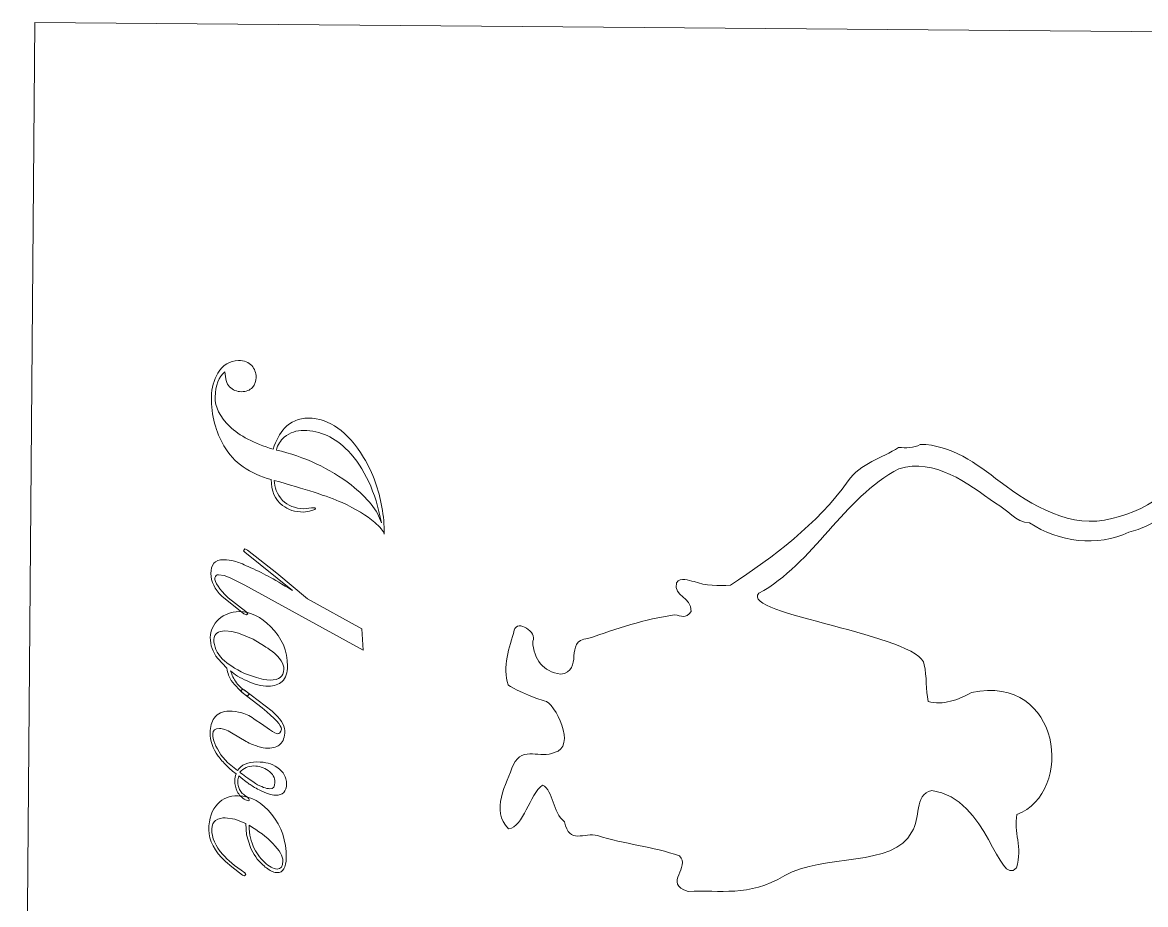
# Model space of a CAD drawing. Header units: millimetres. Extents: x -119 to 3616, y -1141 to -7.
# Drawn here: x 1102.7 to 1163, y -497.6 to -450.2 of the extents above; entities that cross this region are included whole.
import ezdxf

# ---------------------------------------------------------------- set-up
doc = ezdxf.new("R2010")
doc.units = ezdxf.units.MM
doc.header["$MEASUREMENT"] = 0
doc.layers.add('Layer 1', color=7, linetype='Continuous')

msp = doc.modelspace()

# ---------------------------------------------------------------- linework, layer by layer
at = {"layer": 'Layer 1', "color": 250, "lineweight": 20}
msp.add_open_spline([(1223.3566, -451.2063), (1223.3566, -451.2063), (1222.6943, -531.2036), (1222.6943, -531.2036), (1222.6943, -531.2036), (1222.6943, -531.2036), (1102.6985, -530.2102), (1102.6985, -530.2102), (1102.6985, -530.2102), (1102.6985, -530.2102), (1103.3607, -450.2129), (1103.3607, -450.2129), (1103.3607, -450.2129), (1103.3607, -450.2129), (1223.3566, -451.2063), (1223.3566, -451.2063)], degree=3, knots=[0, 0, 0, 0, 0.2, 0.2, 0.2, 0.2, 0.4, 0.4, 0.4, 0.4, 0.6, 0.6, 0.6, 0.6, 1, 1, 1, 1], dxfattribs=at)
at = {"layer": 'Layer 1', "color": 240, "lineweight": 9}
for points, knots in [([(1215.8055, -467.2074), (1215.2858, -469.0406), (1213.9026, -470.3626), (1212.6269, -471.6348), (1212.6269, -471.6348), (1212.4542, -472.2018), (1215.6597, -473.7149), (1216.4448, -474.8287), (1216.4448, -474.8287), (1221.1613, -479.1228), (1215.6318, -489.7447), (1205.7929, -489.1679), (1205.7929, -489.1679), (1196.8836, -487.7565), (1192.2029, -481.0712), (1186.7963, -474.471), (1186.7963, -474.471), (1185.5225, -474.2807), (1184.2438, -474.7791), (1182.966, -474.522), (1182.966, -474.522), (1181.6605, -474.5766), (1180.8431, -473.1697), (1179.6188, -472.8892), (1179.6188, -472.8892), (1176.2201, -471.3645), (1172.1509, -470.9693), (1168.7604, -472.7313), (1168.7604, -472.7313), (1166.3972, -474.0689), (1164.8558, -476.9741), (1162.1268, -477.5977), (1162.1268, -477.5977), (1160.4382, -478.3868), (1158.3582, -478.1466), (1156.803, -477.0933), (1156.803, -477.0933), (1156.0288, -477.1), (1155.6142, -476.3543), (1154.9593, -476.0398), (1154.9593, -476.0398), (1153.443, -474.9672), (1151.7138, -473.5964), (1149.7752, -474.1942), (1149.7752, -474.1942), (1146.7884, -475.7461), (1145.1949, -479.2855), (1142.2512, -480.8819), (1142.2512, -480.8819), (1141.2034, -481.9941), (1150.8953, -483.1126), (1151.1444, -484.7164), (1151.1444, -484.7164), (1151.2672, -485.3651), (1151.2428, -486.0406), (1151.3435, -486.6971), (1151.3435, -486.6971), (1152.1388, -486.9072), (1152.9702, -486.6151), (1153.6832, -486.207), (1153.6832, -486.207), (1158.5208, -485.2129), (1159.2228, -491.5762), (1156.1182, -492.7737), (1156.1182, -492.7737), (1155.9211, -493.7071), (1156.4335, -494.4952), (1156.1045, -495.637), (1156.1045, -495.637), (1155.0771, -496.6789), (1154.6154, -491.9116), (1151.5437, -491.4722), (1151.5437, -491.4722), (1150.5591, -491.7043), (1150.9756, -493.0037), (1150.474, -493.6977), (1150.474, -493.6977), (1149.543, -495.6185), (1145.6699, -494.8687), (1143.6544, -496.0467), (1143.6544, -496.0467), (1141.639, -497.2246), (1140.2079, -496.8019), (1138.4572, -496.894), (1138.4572, -496.894), (1137.0759, -496.4867), (1138.6367, -495.5625), (1137.9932, -494.9931), (1137.9932, -494.9931), (1136.5695, -494.4841), (1135.0273, -494.3551), (1133.5805, -493.9004), (1133.5805, -493.9004), (1132.919, -493.6832), (1132.0406, -494.4217), (1131.8227, -493.1549), (1131.8227, -493.1549), (1131.1548, -492.6653), (1131.245, -491.4817), (1130.6302, -491.182), (1130.6302, -491.182), (1129.9303, -491.695), (1129.6276, -493.4332), (1128.8162, -493.5266), (1128.8162, -493.5266), (1127.8183, -492.5733), (1128.6925, -491.1105), (1129.0671, -490.0839), (1129.0671, -490.0839), (1129.5931, -489.0431), (1130.5367, -489.8131), (1131.2692, -489.4318), (1131.2692, -489.4318), (1132.5044, -489.1798), (1131.3068, -486.7166), (1130.7313, -486.659), (1130.7313, -486.659), (1129.4329, -486.2607), (1128.8047, -485.817), (1128.7946, -485.8065), (1128.7946, -485.8065), (1128.4576, -484.8473), (1128.8595, -483.7654), (1129.1197, -482.8647), (1129.1197, -482.8647), (1129.2545, -482.2634), (1130.4036, -482.9657), (1130.1057, -483.456), (1130.1057, -483.456), (1130.17, -484.467), (1130.6678, -485.0829), (1131.6017, -485.2302), (1131.6017, -485.2302), (1132.9004, -485.0602), (1131.7402, -483.4186), (1133.0739, -483.3132), (1133.0739, -483.3132), (1134.6319, -482.7761), (1136.1137, -482.2656), (1137.7303, -482.0421), (1137.7303, -482.0421), (1138.0997, -482.0763), (1138.3197, -482.285), (1138.6133, -481.8574), (1138.6133, -481.8574), (1138.636, -481.046), (1137.6568, -481.0903), (1137.8289, -480.3203), (1137.8289, -480.3203), (1138.0567, -479.9644), (1138.4662, -480.2104), (1138.7769, -480.251), (1138.7769, -480.251), (1139.4042, -480.4836), (1140.0781, -480.4748), (1140.7331, -480.447), (1140.7331, -480.447), (1143.0635, -478.8971), (1145.3732, -477.2029), (1147.0502, -474.8441), (1147.0502, -474.8441), (1147.7238, -473.8869), (1148.8537, -473.6322), (1149.7661, -473.0456), (1149.7661, -473.0456), (1150.1638, -473.0669), (1150.5643, -473.0886), (1150.9265, -472.8838), (1150.9265, -472.8838), (1152.5694, -472.8851), (1153.9477, -473.9149), (1155.2147, -474.8898), (1155.2147, -474.8898), (1156.9234, -476.178), (1159.047, -477.4596), (1161.224, -476.8555), (1161.224, -476.8555), (1163.413, -476.4218), (1165.0921, -474.754), (1166.5862, -473.0959), (1166.5862, -473.0959), (1167.9903, -471.5867), (1169.9615, -471.1149), (1171.8129, -470.577), (1171.8129, -470.577), (1174.4563, -470.0632), (1177.1561, -470.6663), (1179.6088, -471.7359), (1179.6088, -471.7359), (1180.4831, -471.8337), (1181.0817, -472.589), (1181.8561, -472.9622), (1181.8561, -472.9622), (1183.0698, -473.742), (1184.613, -473.598), (1185.9279, -473.2309), (1185.9279, -473.2309), (1186.7518, -472.7925), (1187.2477, -472.2097), (1188.2069, -471.8751), (1188.2069, -471.8751), (1197.329, -468.722), (1197.6051, -463.5797), (1203.9597, -458.7211), (1203.9597, -458.7211), (1209.5161, -453.8476), (1218.2194, -456.9261), (1215.8055, -467.2074)], [0, 0, 0, 0, 0.0188679, 0.0188679, 0.0188679, 0.0188679, 0.0377358, 0.0377358, 0.0377358, 0.0377358, 0.0566038, 0.0566038, 0.0566038, 0.0566038, 0.0754717, 0.0754717, 0.0754717, 0.0754717, 0.0943396, 0.0943396, 0.0943396, 0.0943396, 0.1132075, 0.1132075, 0.1132075, 0.1132075, 0.1320755, 0.1320755, 0.1320755, 0.1320755, 0.1509434, 0.1509434, 0.1509434, 0.1509434, 0.1698113, 0.1698113, 0.1698113, 0.1698113, 0.1886792, 0.1886792, 0.1886792, 0.1886792, 0.2075472, 0.2075472, 0.2075472, 0.2075472, 0.2264151, 0.2264151, 0.2264151, 0.2264151, 0.245283, 0.245283, 0.245283, 0.245283, 0.2641509, 0.2641509, 0.2641509, 0.2641509, 0.2830189, 0.2830189, 0.2830189, 0.2830189, 0.3018868, 0.3018868, 0.3018868, 0.3018868, 0.3207547, 0.3207547, 0.3207547, 0.3207547, 0.3396226, 0.3396226, 0.3396226, 0.3396226, 0.3584906, 0.3584906, 0.3584906, 0.3584906, 0.3773585, 0.3773585, 0.3773585, 0.3773585, 0.3962264, 0.3962264, 0.3962264, 0.3962264, 0.4150943, 0.4150943, 0.4150943, 0.4150943, 0.4339623, 0.4339623, 0.4339623, 0.4339623, 0.4528302, 0.4528302, 0.4528302, 0.4528302, 0.4716981, 0.4716981, 0.4716981, 0.4716981, 0.490566, 0.490566, 0.490566, 0.490566, 0.509434, 0.509434, 0.509434, 0.509434, 0.5283019, 0.5283019, 0.5283019, 0.5283019, 0.5471698, 0.5471698, 0.5471698, 0.5471698, 0.5660377, 0.5660377, 0.5660377, 0.5660377, 0.5849057, 0.5849057, 0.5849057, 0.5849057, 0.6037736, 0.6037736, 0.6037736, 0.6037736, 0.6226415, 0.6226415, 0.6226415, 0.6226415, 0.6415094, 0.6415094, 0.6415094, 0.6415094, 0.6603774, 0.6603774, 0.6603774, 0.6603774, 0.6792453, 0.6792453, 0.6792453, 0.6792453, 0.6981132, 0.6981132, 0.6981132, 0.6981132, 0.7169811, 0.7169811, 0.7169811, 0.7169811, 0.7358491, 0.7358491, 0.7358491, 0.7358491, 0.754717, 0.754717, 0.754717, 0.754717, 0.7735849, 0.7735849, 0.7735849, 0.7735849, 0.7924528, 0.7924528, 0.7924528, 0.7924528, 0.8113208, 0.8113208, 0.8113208, 0.8113208, 0.8301887, 0.8301887, 0.8301887, 0.8301887, 0.8490566, 0.8490566, 0.8490566, 0.8490566, 0.8679245, 0.8679245, 0.8679245, 0.8679245, 0.8867925, 0.8867925, 0.8867925, 0.8867925, 0.9056604, 0.9056604, 0.9056604, 0.9056604, 0.9245283, 0.9245283, 0.9245283, 0.9245283, 0.9433962, 0.9433962, 0.9433962, 0.9433962, 0.9622642, 0.9622642, 0.9622642, 0.9622642, 1, 1, 1, 1]), ([(1115.257, -469.2825), (1115.2554, -469.4798), (1115.1872, -469.6582), (1115.0502, -469.8228), (1115.0502, -469.8228), (1114.9156, -469.9744), (1114.7175, -470.0516), (1114.456, -470.0495), (1114.456, -470.0495), (1114.2117, -470.0474), (1114.0002, -469.9562), (1113.8215, -469.781), (1113.8215, -469.781), (1113.6698, -469.614), (1113.5881, -469.3475), (1113.5763, -468.9817), (1113.5763, -468.9817), (1113.2408, -469.2578), (1113.0644, -469.709), (1113.0444, -470.3379), (1113.0444, -470.3379), (1113.0399, -470.8799), (1113.3022, -471.4031), (1113.8309, -471.9128), (1113.8309, -471.9128), (1114.3573, -472.4223), (1115.1362, -472.8315), (1116.1653, -473.14), (1116.1653, -473.14), (1116.3148, -472.6649), (1116.5179, -472.2902), (1116.7743, -472.0134), (1116.7743, -472.0134), (1117.1104, -471.6609), (1117.5389, -471.4777), (1118.0597, -471.4662), (1118.0597, -471.4662), (1119.1776, -471.4755), (1120.1663, -472.1784), (1121.0258, -473.5776), (1121.0258, -473.5776), (1121.279, -474.0113), (1121.4852, -474.4472), (1121.6444, -474.888), (1121.6444, -474.888), (1121.8036, -475.3288), (1121.9256, -475.7824), (1122.0082, -476.2515), (1122.0082, -476.2515), (1122.0932, -476.718), (1122.1336, -477.2052), (1122.1344, -477.7079), (1122.1344, -477.7079), (1122.0742, -477.5231), (1121.9007, -477.3085), (1121.6189, -477.072), (1121.6189, -477.072), (1121.1876, -476.7026), (1120.6056, -476.3477), (1119.8705, -476.0075), (1119.8705, -476.0075), (1119.0787, -475.6667), (1117.8629, -475.2698), (1116.223, -474.8141), (1116.223, -474.8141), (1116.2199, -475.1904), (1116.37, -475.547), (1116.6707, -475.8889), (1116.6707, -475.8889), (1116.9571, -476.1702), (1117.3384, -476.3182), (1117.8096, -476.3378), (1117.8096, -476.3378), (1117.8096, -476.3378), (1118.2221, -476.2965), (1118.2221, -476.2965), (1118.2221, -476.2965), (1118.2221, -476.2965), (1118.3456, -476.2818), (1118.3456, -476.2818), (1118.3456, -476.2818), (1118.3456, -476.2818), (1118.417, -476.2981), (1118.417, -476.2981), (1118.417, -476.2981), (1118.417, -476.2981), (1118.4464, -476.3273), (1118.4464, -476.3273), (1118.4464, -476.3273), (1118.4464, -476.3273), (1118.4015, -476.3822), (1118.4015, -476.3822), (1118.4015, -476.3822), (1118.4015, -476.3822), (1118.1195, -476.472), (1118.1195, -476.472), (1118.1195, -476.472), (1118.1195, -476.472), (1117.7934, -476.5167), (1117.7934, -476.5167), (1117.7934, -476.5167), (1117.3466, -476.513), (1116.97, -476.394), (1116.6684, -476.16), (1116.6684, -476.16), (1116.2589, -475.8434), (1116.0554, -475.3785), (1116.0605, -474.768), (1116.0605, -474.768), (1114.9105, -474.4691), (1114.0615, -473.8673), (1113.5089, -472.9574), (1113.5089, -472.9574), (1113.3095, -472.6006), (1113.1475, -472.1965), (1113.0204, -471.7429), (1113.0204, -471.7429), (1112.903, -471.3156), (1112.8477, -470.8414), (1112.852, -470.3177), (1112.852, -470.3177), (1112.8559, -469.8494), (1112.9705, -469.4293), (1113.1957, -469.0549), (1113.1957, -469.0549), (1113.4585, -468.6096), (1113.8281, -468.3838), (1114.3045, -468.3719), (1114.3045, -468.3719), (1114.613, -468.3744), (1114.8516, -468.4659), (1115.0179, -468.6463), (1115.0179, -468.6463), (1115.1645, -468.8132), (1115.2442, -469.0245), (1115.257, -469.2825)], [0, 0, 0, 0, 0.0285714, 0.0285714, 0.0285714, 0.0285714, 0.0571429, 0.0571429, 0.0571429, 0.0571429, 0.0857143, 0.0857143, 0.0857143, 0.0857143, 0.1142857, 0.1142857, 0.1142857, 0.1142857, 0.1428571, 0.1428571, 0.1428571, 0.1428571, 0.1714286, 0.1714286, 0.1714286, 0.1714286, 0.2, 0.2, 0.2, 0.2, 0.2285714, 0.2285714, 0.2285714, 0.2285714, 0.2571429, 0.2571429, 0.2571429, 0.2571429, 0.2857143, 0.2857143, 0.2857143, 0.2857143, 0.3142857, 0.3142857, 0.3142857, 0.3142857, 0.3428571, 0.3428571, 0.3428571, 0.3428571, 0.3714286, 0.3714286, 0.3714286, 0.3714286, 0.4, 0.4, 0.4, 0.4, 0.4285714, 0.4285714, 0.4285714, 0.4285714, 0.4571429, 0.4571429, 0.4571429, 0.4571429, 0.4857143, 0.4857143, 0.4857143, 0.4857143, 0.5142857, 0.5142857, 0.5142857, 0.5142857, 0.5428571, 0.5428571, 0.5428571, 0.5428571, 0.5714286, 0.5714286, 0.5714286, 0.5714286, 0.6, 0.6, 0.6, 0.6, 0.6285714, 0.6285714, 0.6285714, 0.6285714, 0.6571429, 0.6571429, 0.6571429, 0.6571429, 0.6857143, 0.6857143, 0.6857143, 0.6857143, 0.7142857, 0.7142857, 0.7142857, 0.7142857, 0.7428571, 0.7428571, 0.7428571, 0.7428571, 0.7714286, 0.7714286, 0.7714286, 0.7714286, 0.8, 0.8, 0.8, 0.8, 0.8285714, 0.8285714, 0.8285714, 0.8285714, 0.8571429, 0.8571429, 0.8571429, 0.8571429, 0.8857143, 0.8857143, 0.8857143, 0.8857143, 0.9142857, 0.9142857, 0.9142857, 0.9142857, 0.9428571, 0.9428571, 0.9428571, 0.9428571, 1, 1, 1, 1]), ([(1117.8148, -472.1273), (1117.4249, -472.1241), (1117.0735, -472.2474), (1116.758, -472.4949), (1116.758, -472.4949), (1116.5517, -472.6773), (1116.4141, -472.9078), (1116.3377, -473.1835), (1116.3377, -473.1835), (1117.8598, -473.5408), (1119.1973, -474.1651), (1120.3522, -475.0614), (1120.3522, -475.0614), (1121.2373, -475.761), (1121.7796, -476.4365), (1121.9765, -477.0881), (1121.9765, -477.0881), (1121.6669, -475.4408), (1121.073, -474.1542), (1120.1921, -473.2311), (1120.1921, -473.2311), (1119.4849, -472.5017), (1118.6933, -472.1346), (1117.8148, -472.1273)], [0, 0, 0, 0, 0.1428571, 0.1428571, 0.1428571, 0.1428571, 0.2857143, 0.2857143, 0.2857143, 0.2857143, 0.4285714, 0.4285714, 0.4285714, 0.4285714, 0.5714286, 0.5714286, 0.5714286, 0.5714286, 0.7142857, 0.7142857, 0.7142857, 0.7142857, 1, 1, 1, 1]), ([(1114.8136, -481.9921), (1114.8136, -481.9921), (1114.7392, -482.044), (1114.7392, -482.044), (1114.7392, -482.044), (1114.7392, -482.044), (1114.5965, -481.9903), (1114.5965, -481.9903), (1114.5965, -481.9903), (1114.5965, -481.9903), (1113.4073, -481.0409), (1113.4073, -481.0409), (1113.4073, -481.0409), (1113.0256, -480.6561), (1112.829, -480.2493), (1112.8178, -479.8176), (1112.8178, -479.8176), (1112.8196, -479.6019), (1112.8704, -479.418), (1112.9729, -479.2662), (1112.9729, -479.2662), (1113.0801, -479.1382), (1113.2559, -479.0739), (1113.4952, -479.0758), (1113.4952, -479.0758), (1113.7075, -479.0776), (1113.9047, -479.1056), (1114.0868, -479.1596), (1114.0868, -479.1596), (1114.279, -479.206), (1114.5249, -479.3028), (1114.8224, -479.4499), (1114.8224, -479.4499), (1115.206, -479.611), (1115.5648, -479.785), (1115.899, -479.9668), (1115.899, -479.9668), (1116.2159, -480.1404), (1116.6531, -480.3941), (1117.208, -480.7329), (1117.208, -480.7329), (1117.208, -480.7329), (1114.6511, -478.6775), (1114.6511, -478.6775), (1114.6511, -478.6775), (1114.6511, -478.6775), (1114.5801, -478.6006), (1114.5801, -478.6006), (1114.5801, -478.6006), (1114.5801, -478.6006), (1114.6403, -478.4854), (1114.6403, -478.4854), (1114.6403, -478.4854), (1114.6403, -478.4854), (1114.7828, -478.5628), (1114.7828, -478.5628), (1114.7828, -478.5628), (1114.7828, -478.5628), (1116.357, -479.7943), (1116.357, -479.7943), (1116.357, -479.7943), (1116.357, -479.7943), (1118.0089, -481.171), (1118.0089, -481.171), (1118.0089, -481.171), (1118.0089, -481.171), (1120.9373, -482.79), (1120.9373, -482.79), (1120.9373, -482.79), (1120.9373, -482.79), (1121.0067, -483.9381), (1121.0067, -483.9381), (1121.0067, -483.9381), (1121.0067, -483.9381), (1114.6513, -480.4433), (1114.6513, -480.4433), (1114.6513, -480.4433), (1114.6513, -480.4433), (1113.8523, -480.0577), (1113.8523, -480.0577), (1113.8523, -480.0577), (1113.8523, -480.0577), (1113.5276, -479.9314), (1113.5276, -479.9314), (1113.5276, -479.9314), (1113.5276, -479.9314), (1113.2319, -479.8842), (1113.2319, -479.8842), (1113.2319, -479.8842), (1113.1356, -479.8834), (1113.0685, -479.9354), (1113.0281, -480.043), (1113.0281, -480.043), (1113.0261, -480.2904), (1113.2651, -480.6503), (1113.7424, -481.12), (1113.7424, -481.12), (1113.7424, -481.12), (1114.6988, -481.8516), (1114.6988, -481.8516), (1114.6988, -481.8516), (1114.6988, -481.8516), (1114.8136, -481.9921), (1114.8136, -481.9921)], [0, 0, 0, 0, 0.037037, 0.037037, 0.037037, 0.037037, 0.0740741, 0.0740741, 0.0740741, 0.0740741, 0.1111111, 0.1111111, 0.1111111, 0.1111111, 0.1481481, 0.1481481, 0.1481481, 0.1481481, 0.1851852, 0.1851852, 0.1851852, 0.1851852, 0.2222222, 0.2222222, 0.2222222, 0.2222222, 0.2592593, 0.2592593, 0.2592593, 0.2592593, 0.2962963, 0.2962963, 0.2962963, 0.2962963, 0.3333333, 0.3333333, 0.3333333, 0.3333333, 0.3703704, 0.3703704, 0.3703704, 0.3703704, 0.4074074, 0.4074074, 0.4074074, 0.4074074, 0.4444444, 0.4444444, 0.4444444, 0.4444444, 0.4814815, 0.4814815, 0.4814815, 0.4814815, 0.5185185, 0.5185185, 0.5185185, 0.5185185, 0.5555556, 0.5555556, 0.5555556, 0.5555556, 0.5925926, 0.5925926, 0.5925926, 0.5925926, 0.6296296, 0.6296296, 0.6296296, 0.6296296, 0.6666667, 0.6666667, 0.6666667, 0.6666667, 0.7037037, 0.7037037, 0.7037037, 0.7037037, 0.7407407, 0.7407407, 0.7407407, 0.7407407, 0.7777778, 0.7777778, 0.7777778, 0.7777778, 0.8148148, 0.8148148, 0.8148148, 0.8148148, 0.8518519, 0.8518519, 0.8518519, 0.8518519, 0.8888889, 0.8888889, 0.8888889, 0.8888889, 0.9259259, 0.9259259, 0.9259259, 0.9259259, 1, 1, 1, 1]), ([(1115.9093, -485.8748), (1115.5416, -485.8718), (1115.1624, -485.7765), (1114.7691, -485.589), (1114.7691, -485.589), (1114.3804, -485.428), (1114.0834, -485.2465), (1113.8826, -485.0501), (1113.8826, -485.0501), (1113.9449, -485.2664), (1114.0468, -485.4778), (1114.1883, -485.6842), (1114.1883, -485.6842), (1114.3422, -485.8802), (1114.5431, -486.0529), (1114.7911, -486.205), (1114.7911, -486.205), (1114.7911, -486.205), (1114.8719, -486.282), (1114.8719, -486.282), (1114.8719, -486.282), (1114.8719, -486.282), (1114.8043, -486.3972), (1114.8043, -486.3972), (1114.8043, -486.3972), (1114.8043, -486.3972), (1114.6471, -486.3196), (1114.6471, -486.3196), (1114.6471, -486.3196), (1114.3993, -486.1386), (1114.1546, -485.884), (1113.9179, -485.5582), (1113.9179, -485.5582), (1113.7983, -485.3994), (1113.7211, -485.1804), (1113.6839, -484.9037), (1113.6839, -484.9037), (1113.6839, -484.9037), (1113.1848, -484.3838), (1113.1848, -484.3838), (1113.1848, -484.3838), (1112.9187, -484.0316), (1112.7861, -483.6568), (1112.7894, -483.2569), (1112.7894, -483.2569), (1112.7925, -482.8832), (1112.9457, -482.5529), (1113.2467, -482.2685), (1113.2467, -482.2685), (1113.5277, -482.0129), (1113.894, -481.8791), (1114.3458, -481.8618), (1114.3458, -481.8618), (1114.948, -481.8668), (1115.5084, -482.1346), (1116.0223, -482.6678), (1116.0223, -482.6678), (1116.6391, -483.2729), (1116.9442, -483.9807), (1116.9375, -484.7912), (1116.9375, -484.7912), (1116.9345, -485.1516), (1116.8385, -485.4273), (1116.6493, -485.6204), (1116.6493, -485.6204), (1116.4728, -485.7768), (1116.2277, -485.8616), (1115.9093, -485.8748)], [0, 0, 0, 0, 0.0555556, 0.0555556, 0.0555556, 0.0555556, 0.1111111, 0.1111111, 0.1111111, 0.1111111, 0.1666667, 0.1666667, 0.1666667, 0.1666667, 0.2222222, 0.2222222, 0.2222222, 0.2222222, 0.2777778, 0.2777778, 0.2777778, 0.2777778, 0.3333333, 0.3333333, 0.3333333, 0.3333333, 0.3888889, 0.3888889, 0.3888889, 0.3888889, 0.4444444, 0.4444444, 0.4444444, 0.4444444, 0.5, 0.5, 0.5, 0.5, 0.5555556, 0.5555556, 0.5555556, 0.5555556, 0.6111111, 0.6111111, 0.6111111, 0.6111111, 0.6666667, 0.6666667, 0.6666667, 0.6666667, 0.7222222, 0.7222222, 0.7222222, 0.7222222, 0.7777778, 0.7777778, 0.7777778, 0.7777778, 0.8333333, 0.8333333, 0.8333333, 0.8333333, 0.8888889, 0.8888889, 0.8888889, 0.8888889, 1, 1, 1, 1]), ([(1115.0986, -483.3522), (1115.0986, -483.3522), (1114.3067, -483.0167), (1114.3067, -483.0167), (1114.3067, -483.0167), (1114.3067, -483.0167), (1113.9372, -482.9348), (1113.9372, -482.9348), (1113.9372, -482.9348), (1113.9372, -482.9348), (1113.577, -482.9028), (1113.577, -482.9028), (1113.577, -482.9028), (1113.1995, -482.8997), (1113.0009, -483.0507), (1112.9785, -483.3584), (1112.9785, -483.3584), (1112.9753, -483.7374), (1113.1329, -484.0913), (1113.4485, -484.4176), (1113.4485, -484.4176), (1113.7105, -484.675), (1114.1057, -484.9335), (1114.6292, -485.1879), (1114.6292, -485.1879), (1114.6292, -485.1879), (1115.2641, -485.4089), (1115.2641, -485.4089), (1115.2641, -485.4089), (1115.2641, -485.4089), (1115.6458, -485.512), (1115.6458, -485.512), (1115.6458, -485.512), (1115.6458, -485.512), (1116.0009, -485.5466), (1116.0009, -485.5466), (1116.0009, -485.5466), (1116.4821, -485.5506), (1116.7305, -485.3553), (1116.7437, -484.958), (1116.7437, -484.958), (1116.746, -484.6764), (1116.5414, -484.359), (1116.1296, -484.0081), (1116.1296, -484.0081), (1115.9334, -483.8671), (1115.791, -483.7738), (1115.705, -483.7283), (1115.705, -483.7283), (1115.705, -483.7283), (1115.0986, -483.3522), (1115.0986, -483.3522)], [0, 0, 0, 0, 0.0714286, 0.0714286, 0.0714286, 0.0714286, 0.1428571, 0.1428571, 0.1428571, 0.1428571, 0.2142857, 0.2142857, 0.2142857, 0.2142857, 0.2857143, 0.2857143, 0.2857143, 0.2857143, 0.3571429, 0.3571429, 0.3571429, 0.3571429, 0.4285714, 0.4285714, 0.4285714, 0.4285714, 0.5, 0.5, 0.5, 0.5, 0.5714286, 0.5714286, 0.5714286, 0.5714286, 0.6428571, 0.6428571, 0.6428571, 0.6428571, 0.7142857, 0.7142857, 0.7142857, 0.7142857, 0.7857143, 0.7857143, 0.7857143, 0.7857143, 0.8571429, 0.8571429, 0.8571429, 0.8571429, 1, 1, 1, 1]), ([(1112.9217, -488.4369), (1112.9191, -488.7448), (1113.0666, -489.1196), (1113.3616, -489.5562), (1113.3616, -489.5562), (1113.3616, -489.5562), (1113.7135, -489.9776), (1113.7135, -489.9776), (1113.7135, -489.9776), (1113.7135, -489.9776), (1114.2455, -490.4031), (1114.2455, -490.4031), (1114.2455, -490.4031), (1114.4553, -490.0916), (1114.8045, -489.9392), (1115.2956, -489.9433), (1115.2956, -489.9433), (1115.5474, -489.9454), (1115.7495, -489.9681), (1115.9048, -490.009), (1115.9048, -490.009), (1116.0575, -490.0365), (1116.2296, -490.1196), (1116.4233, -490.2606), (1116.4233, -490.2606), (1116.7202, -490.463), (1116.8734, -490.7485), (1116.8851, -491.1197), (1116.8851, -491.1197), (1116.8817, -491.5302), (1116.6827, -491.7338), (1116.2878, -491.7306), (1116.2878, -491.7306), (1116.0755, -491.7288), (1115.7876, -491.6343), (1115.4215, -491.447), (1115.4215, -491.447), (1115.1757, -491.3213), (1114.994, -491.2146), (1114.8738, -491.1267), (1114.8738, -491.1267), (1114.8321, -491.0947), (1114.6457, -490.9485), (1114.3147, -490.6905), (1114.3147, -490.6905), (1114.2845, -490.7665), (1114.2688, -490.8665), (1114.2677, -490.9901), (1114.2677, -490.9901), (1114.2665, -491.1401), (1114.2999, -491.2851), (1114.3653, -491.4304), (1114.3653, -491.4304), (1114.4186, -491.5598), (1114.5556, -491.6952), (1114.7815, -491.8417), (1114.7815, -491.8417), (1114.8109, -491.8526), (1114.8477, -491.9001), (1114.8962, -491.9874), (1114.8962, -491.9874), (1114.8962, -491.9874), (1114.8243, -492.0342), (1114.8243, -492.0342), (1114.8243, -492.0342), (1114.8243, -492.0342), (1114.6864, -491.9856), (1114.6864, -491.9856), (1114.6864, -491.9856), (1114.4802, -491.8734), (1114.3309, -491.717), (1114.2363, -491.5215), (1114.2363, -491.5215), (1114.1439, -491.3365), (1114.1011, -491.1467), (1114.1026, -490.9571), (1114.1026, -490.9571), (1114.1038, -490.8151), (1114.1271, -490.6863), (1114.17, -490.5735), (1114.17, -490.5735), (1114.013, -490.4643), (1113.8414, -490.3156), (1113.6555, -490.1298), (1113.6555, -490.1298), (1113.484, -489.9652), (1113.3373, -489.7955), (1113.2129, -489.6261), (1113.2129, -489.6261), (1112.9177, -489.2131), (1112.7731, -488.7961), (1112.7766, -488.3751), (1112.7766, -488.3751), (1112.7792, -488.0567), (1112.853, -487.7915), (1113.0004, -487.5823), (1113.0004, -487.5823), (1113.1801, -487.3337), (1113.4452, -487.2096), (1113.7981, -487.2125), (1113.7981, -487.2125), (1114.0177, -487.2143), (1114.2494, -487.2452), (1114.4883, -487.3104), (1114.4883, -487.3104), (1114.7493, -487.3783), (1114.9852, -487.5039), (1115.2009, -487.6847), (1115.2009, -487.6847), (1115.2009, -487.6847), (1115.5397, -487.8875), (1115.5397, -487.8875), (1115.5397, -487.8875), (1115.5397, -487.8875), (1115.9616, -488.1936), (1115.9616, -488.1936), (1115.9616, -488.1936), (1116.1973, -488.3535), (1116.3447, -488.4336), (1116.4088, -488.4341), (1116.4088, -488.4341), (1116.5051, -488.4349), (1116.5725, -488.3513), (1116.6134, -488.1832), (1116.6134, -488.1832), (1116.615, -487.9832), (1116.2677, -487.6014), (1115.5739, -487.0431), (1115.5739, -487.0431), (1115.5739, -487.0431), (1114.4949, -486.2078), (1114.4949, -486.2078), (1114.4949, -486.2078), (1114.4949, -486.2078), (1114.4391, -486.0915), (1114.4391, -486.0915), (1114.4391, -486.0915), (1114.4391, -486.0915), (1114.5334, -486.0318), (1114.5334, -486.0318), (1114.5334, -486.0318), (1114.5334, -486.0318), (1114.6047, -486.0639), (1114.6047, -486.0639), (1114.6047, -486.0639), (1114.6047, -486.0639), (1116.108, -487.2159), (1116.108, -487.2159), (1116.108, -487.2159), (1116.5515, -487.6037), (1116.7805, -487.953), (1116.7928, -488.261), (1116.7928, -488.261), (1116.7899, -488.611), (1116.709, -488.8524), (1116.5473, -488.9906), (1116.5473, -488.9906), (1116.4131, -489.1184), (1116.1904, -489.1876), (1115.8818, -489.2009), (1115.8818, -489.2009), (1115.7264, -489.1996), (1115.5489, -489.1665), (1115.347, -489.1043), (1115.347, -489.1043), (1115.1451, -489.05), (1114.9337, -488.964), (1114.7124, -488.8438), (1114.7124, -488.8438), (1114.7124, -488.8438), (1113.9365, -488.3847), (1113.9365, -488.3847), (1113.9365, -488.3847), (1113.6713, -488.222), (1113.4547, -488.1412), (1113.2869, -488.1398), (1113.2869, -488.1398), (1113.0451, -488.1378), (1112.9233, -488.2369), (1112.9217, -488.4369)], [0, 0, 0, 0, 0.0217391, 0.0217391, 0.0217391, 0.0217391, 0.0434783, 0.0434783, 0.0434783, 0.0434783, 0.0652174, 0.0652174, 0.0652174, 0.0652174, 0.0869565, 0.0869565, 0.0869565, 0.0869565, 0.1086957, 0.1086957, 0.1086957, 0.1086957, 0.1304348, 0.1304348, 0.1304348, 0.1304348, 0.1521739, 0.1521739, 0.1521739, 0.1521739, 0.173913, 0.173913, 0.173913, 0.173913, 0.1956522, 0.1956522, 0.1956522, 0.1956522, 0.2173913, 0.2173913, 0.2173913, 0.2173913, 0.2391304, 0.2391304, 0.2391304, 0.2391304, 0.2608696, 0.2608696, 0.2608696, 0.2608696, 0.2826087, 0.2826087, 0.2826087, 0.2826087, 0.3043478, 0.3043478, 0.3043478, 0.3043478, 0.326087, 0.326087, 0.326087, 0.326087, 0.3478261, 0.3478261, 0.3478261, 0.3478261, 0.3695652, 0.3695652, 0.3695652, 0.3695652, 0.3913043, 0.3913043, 0.3913043, 0.3913043, 0.4130435, 0.4130435, 0.4130435, 0.4130435, 0.4347826, 0.4347826, 0.4347826, 0.4347826, 0.4565217, 0.4565217, 0.4565217, 0.4565217, 0.4782609, 0.4782609, 0.4782609, 0.4782609, 0.5, 0.5, 0.5, 0.5, 0.5217391, 0.5217391, 0.5217391, 0.5217391, 0.5434783, 0.5434783, 0.5434783, 0.5434783, 0.5652174, 0.5652174, 0.5652174, 0.5652174, 0.5869565, 0.5869565, 0.5869565, 0.5869565, 0.6086957, 0.6086957, 0.6086957, 0.6086957, 0.6304348, 0.6304348, 0.6304348, 0.6304348, 0.6521739, 0.6521739, 0.6521739, 0.6521739, 0.673913, 0.673913, 0.673913, 0.673913, 0.6956522, 0.6956522, 0.6956522, 0.6956522, 0.7173913, 0.7173913, 0.7173913, 0.7173913, 0.7391304, 0.7391304, 0.7391304, 0.7391304, 0.7608696, 0.7608696, 0.7608696, 0.7608696, 0.7826087, 0.7826087, 0.7826087, 0.7826087, 0.8043478, 0.8043478, 0.8043478, 0.8043478, 0.826087, 0.826087, 0.826087, 0.826087, 0.8478261, 0.8478261, 0.8478261, 0.8478261, 0.8695652, 0.8695652, 0.8695652, 0.8695652, 0.8913043, 0.8913043, 0.8913043, 0.8913043, 0.9130435, 0.9130435, 0.9130435, 0.9130435, 0.9347826, 0.9347826, 0.9347826, 0.9347826, 0.9565217, 0.9565217, 0.9565217, 0.9565217, 1, 1, 1, 1]), ([(1115.1212, -490.1576), (1114.8275, -490.1552), (1114.5772, -490.269), (1114.373, -490.4989), (1114.373, -490.4989), (1114.5275, -490.6212), (1114.8072, -490.8209), (1115.2146, -491.0979), (1115.2146, -491.0979), (1115.5363, -491.2848), (1115.7946, -491.3791), (1115.9921, -491.3808), (1115.9921, -491.3808), (1116.1722, -491.3822), (1116.2621, -491.2672), (1116.264, -491.0382), (1116.264, -491.0382), (1116.266, -490.7856), (1116.1444, -490.5741), (1115.899, -490.4036), (1115.899, -490.4036), (1115.6658, -490.2412), (1115.4049, -490.16), (1115.1212, -490.1576)], [0, 0, 0, 0, 0.1428571, 0.1428571, 0.1428571, 0.1428571, 0.2857143, 0.2857143, 0.2857143, 0.2857143, 0.4285714, 0.4285714, 0.4285714, 0.4285714, 0.5714286, 0.5714286, 0.5714286, 0.5714286, 0.7142857, 0.7142857, 0.7142857, 0.7142857, 1, 1, 1, 1]), ([(1114.9468, -494.53), (1114.9468, -494.53), (1114.7301, -493.865), (1114.7301, -493.865), (1114.7301, -493.865), (1114.7301, -493.865), (1114.6909, -493.249), (1114.6909, -493.249), (1114.6909, -493.249), (1114.6909, -493.249), (1114.1152, -493.0231), (1114.1152, -493.0231), (1114.1152, -493.0231), (1114.1152, -493.0231), (1113.5878, -492.9399), (1113.5878, -492.9399), (1113.5878, -492.9399), (1113.4175, -492.9384), (1113.2444, -492.9869), (1113.0658, -493.0829), (1113.0658, -493.0829), (1112.9491, -493.174), (1112.8836, -493.3313), (1112.867, -493.5575), (1112.867, -493.5575), (1112.8632, -494.0101), (1113.0618, -494.4617), (1113.4628, -494.9178), (1113.4628, -494.9178), (1113.7097, -495.2014), (1114.1019, -495.5256), (1114.6393, -495.8906), (1114.6393, -495.8906), (1114.6393, -495.8906), (1114.6978, -495.9832), (1114.6978, -495.9832), (1114.6978, -495.9832), (1114.6978, -495.9832), (1114.6232, -496.0589), (1114.6232, -496.0589), (1114.6232, -496.0589), (1114.6232, -496.0589), (1114.5247, -496.0265), (1114.5247, -496.0265), (1114.5247, -496.0265), (1114.5247, -496.0265), (1113.9509, -495.5849), (1113.9509, -495.5849), (1113.9509, -495.5849), (1113.9509, -495.5849), (1113.5979, -495.282), (1113.5979, -495.282), (1113.5979, -495.282), (1113.0126, -494.743), (1112.7137, -494.1773), (1112.7038, -493.5877), (1112.7038, -493.5877), (1112.7088, -492.9878), (1112.8706, -492.5181), (1113.1917, -492.1839), (1113.1917, -492.1839), (1113.4606, -491.8992), (1113.8222, -491.7575), (1114.2786, -491.7613), (1114.2786, -491.7613), (1114.9672, -491.767), (1115.5715, -492.101), (1116.0917, -492.7606), (1116.0917, -492.7606), (1116.6169, -493.4122), (1116.8745, -494.1855), (1116.8671, -495.0853), (1116.8671, -495.0853), (1116.8626, -495.6222), (1116.7, -495.8919), (1116.3767, -495.8892), (1116.3767, -495.8892), (1116.3126, -495.8887), (1116.2338, -495.8696), (1116.1379, -495.832), (1116.1379, -495.832), (1115.9706, -495.7595), (1115.7915, -495.6371), (1115.6053, -495.467), (1115.6053, -495.467), (1115.3236, -495.2121), (1115.1041, -494.8997), (1114.9468, -494.53)], [0, 0, 0, 0, 0.0434783, 0.0434783, 0.0434783, 0.0434783, 0.0869565, 0.0869565, 0.0869565, 0.0869565, 0.1304348, 0.1304348, 0.1304348, 0.1304348, 0.173913, 0.173913, 0.173913, 0.173913, 0.2173913, 0.2173913, 0.2173913, 0.2173913, 0.2608696, 0.2608696, 0.2608696, 0.2608696, 0.3043478, 0.3043478, 0.3043478, 0.3043478, 0.3478261, 0.3478261, 0.3478261, 0.3478261, 0.3913043, 0.3913043, 0.3913043, 0.3913043, 0.4347826, 0.4347826, 0.4347826, 0.4347826, 0.4782609, 0.4782609, 0.4782609, 0.4782609, 0.5217391, 0.5217391, 0.5217391, 0.5217391, 0.5652174, 0.5652174, 0.5652174, 0.5652174, 0.6086957, 0.6086957, 0.6086957, 0.6086957, 0.6521739, 0.6521739, 0.6521739, 0.6521739, 0.6956522, 0.6956522, 0.6956522, 0.6956522, 0.7391304, 0.7391304, 0.7391304, 0.7391304, 0.7826087, 0.7826087, 0.7826087, 0.7826087, 0.826087, 0.826087, 0.826087, 0.826087, 0.8695652, 0.8695652, 0.8695652, 0.8695652, 0.9130435, 0.9130435, 0.9130435, 0.9130435, 1, 1, 1, 1]), ([(1115.1002, -494.4708), (1115.2357, -494.8035), (1115.4356, -495.0919), (1115.7002, -495.3284), (1115.7002, -495.3284), (1115.9451, -495.5567), (1116.1687, -495.6796), (1116.3759, -495.6971), (1116.3759, -495.6971), (1116.5832, -495.6988), (1116.688, -495.5523), (1116.6905, -495.2602), (1116.6905, -495.2602), (1116.6925, -495.0076), (1116.5125, -494.6956), (1116.1504, -494.3242), (1116.1504, -494.3242), (1115.8004, -493.9633), (1115.3737, -493.6361), (1114.8702, -493.3451), (1114.8702, -493.3451), (1114.8702, -493.3451), (1114.8686, -493.5373), (1114.8686, -493.5373), (1114.8686, -493.5373), (1114.8686, -493.5373), (1114.9102, -493.8824), (1114.9102, -493.8824), (1114.9102, -493.8824), (1114.9408, -494.0589), (1115.0058, -494.2542), (1115.1002, -494.4708)], [0, 0, 0, 0, 0.1111111, 0.1111111, 0.1111111, 0.1111111, 0.2222222, 0.2222222, 0.2222222, 0.2222222, 0.3333333, 0.3333333, 0.3333333, 0.3333333, 0.4444444, 0.4444444, 0.4444444, 0.4444444, 0.5555556, 0.5555556, 0.5555556, 0.5555556, 0.6666667, 0.6666667, 0.6666667, 0.6666667, 0.7777778, 0.7777778, 0.7777778, 0.7777778, 1, 1, 1, 1])]:
    msp.add_open_spline(points, degree=3, knots=knots, dxfattribs=at)

doc.saveas('drawing.dxf')
